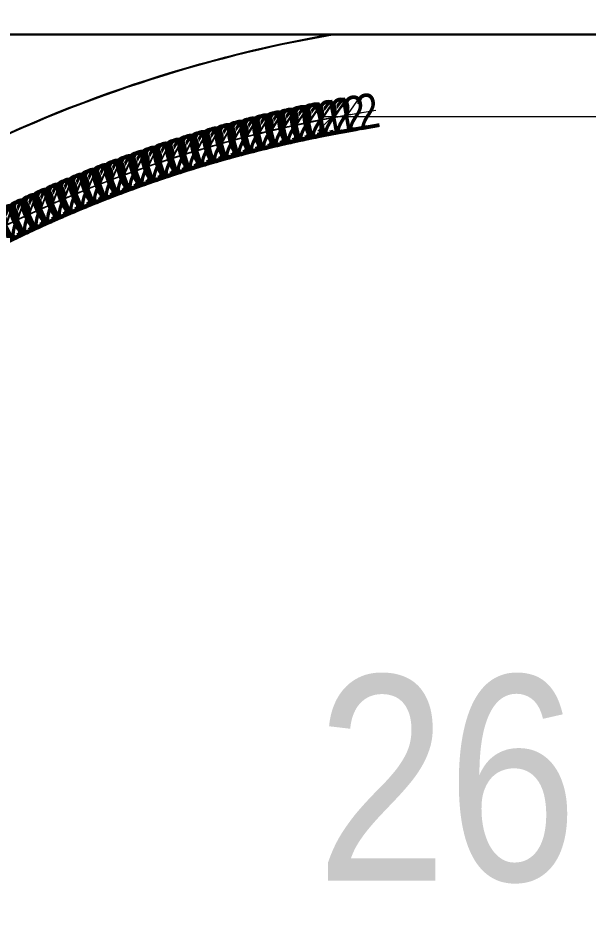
# Model space of a CAD drawing. Header units: millimetres. Extents: x 29397 to 29927, y 26123 to 26652.
# Drawn here: x 29552.04 to 29556.91, y 26369.26 to 26376.92 of the extents above; entities that cross this region are included whole.
import ezdxf
from ezdxf.enums import TextEntityAlignment as Align

# ---------------------------------------------------------------- set-up
doc = ezdxf.new("R2010")
doc.units = ezdxf.units.MM
doc.header["$LTSCALE"] = 0.3
for name, color, linetype in [('_IndivSubPlot', 180, 'Continuous'), ('_IndivSubPlot_DIMENSION', 7, 'Continuous'), ('_InternalRoad', 3, 'Continuous'), ('_Splay', 90, 'Continuous')]:
    doc.layers.add(name, color=color, linetype=linetype)
doc.layers.get('0').off()
doc.styles.add('PreDCRFont', font='ARIALN.TTF')
doc.dimstyles.new('PDCR-PLOT-INT', dxfattribs={"dimtxt": 0.3, "dimasz": 0.25, "dimexe": 0.25, "dimexo": 0.25, "dimgap": 0.25, "dimtad": 0, "dimzin": 0, "dimdsep": 46, "dimtxsty": 'PreDCRFont', "dimblk": 'OBLIQUE', "dimcen": 0.5, "dimdle": 0.1, "dimadec": 0, "dimazin": 0, "dimtfac": 1, "dimtix": 1, "dimtofl": 0, "dimtmove": 1, "dimatfit": 1, "dimfxl": 1, "dimtolj": 1, "dimtzin": 0, "dimlwd": 15, "dimarcsym": 0})

# ---------------------------------------------------------------- blocks, each defined once
blk = doc.blocks.new('_Oblique')
at = {"color": 0, "linetype": 'ByBlock', "lineweight": -2}
blk.add_line((-0.5, -0.5), (0.5, 0.5), dxfattribs=at)
blk = doc.blocks.new('*D241')
at = {"layer": '_IndivSubPlot_DIMENSION', "color": 0, "lineweight": 15, "transparency": 16777216}
for p, q in [((29554.6258, 26376.082), (29558.0375, 26376.082)), ((29562.5388, 26376.082), (29559.1271, 26376.082))]:
    blk.add_line(p, q, dxfattribs=at)
at = {"layer": '_IndivSubPlot_DIMENSION', "color": 0, "lineweight": 15, "transparency": 16777216, "xscale": 0.25, "yscale": 0.25, "zscale": 0.25}
for p, rotation in [((29554.7258, 26376.082), 179.999999999973), ((29562.4388, 26376.082), 359.999999999973)]:
    blk.add_blockref('_Oblique', p, dxfattribs=dict(at, rotation=rotation))
at = {"layer": '_IndivSubPlot_DIMENSION', "color": 0, "lineweight": 15, "transparency": 16777216, "insert": (29558.5823, 26376.082), "char_height": 0.3, "attachment_point": 5, "style": 'PreDCRFont'}
blk.add_mtext('\\A1;7.71', dxfattribs=at)
blk = doc.blocks.new('*D242')
at = {"layer": '_IndivSubPlot_DIMENSION', "color": 0, "lineweight": 15, "transparency": 16777216}
for p, q in [((29554.8495, 26376.093), (29555.0956, 26376.1372)), ((29554.7348, 26376.0725), (29554.4888, 26376.0283))]:
    blk.add_line(p, q, dxfattribs=at)
at = {"layer": '_IndivSubPlot_DIMENSION', "color": 0, "lineweight": 15, "transparency": 16777216, "xscale": 0.25, "yscale": 0.25, "zscale": 0.25}
for p, rotation in [((29554.8495, 26376.093), 190.1791328135352), ((29554.7348, 26376.0725), 10.17913281353521)]:
    blk.add_blockref('_Oblique', p, dxfattribs=dict(at, rotation=rotation))
at = {"layer": '_IndivSubPlot_DIMENSION', "color": 0, "lineweight": 15, "transparency": 16777216, "insert": (29554.7922, 26376.0827), "char_height": 0.3, "attachment_point": 5, "rotation": 10.17913, "style": 'PreDCRFont'}
blk.add_mtext('\\A1;0.12', dxfattribs=at)
blk = doc.blocks.new('*D243')
at = {"layer": '_IndivSubPlot_DIMENSION', "color": 0, "lineweight": 15, "transparency": 16777216}
for p, q in [((29554.7417, 26376.0737), (29554.9873, 26376.1204)), ((29554.6272, 26376.052), (29554.3816, 26376.0053))]:
    blk.add_line(p, q, dxfattribs=at)
at = {"layer": '_IndivSubPlot_DIMENSION', "color": 0, "lineweight": 15, "transparency": 16777216, "xscale": 0.25, "yscale": 0.25, "zscale": 0.25}
for p, rotation in [((29554.6272, 26376.052), 10.75209060945276), ((29554.7417, 26376.0737), 190.7520906094528)]:
    blk.add_blockref('_Oblique', p, dxfattribs=dict(at, rotation=rotation))
at = {"layer": '_IndivSubPlot_DIMENSION', "color": 0, "lineweight": 15, "transparency": 16777216, "insert": (29554.6845, 26376.0629), "char_height": 0.3, "attachment_point": 5, "rotation": 10.75209, "style": 'PreDCRFont'}
blk.add_mtext('\\A1;0.12', dxfattribs=at)
blk = doc.blocks.new('*D244')
at = {"layer": '_IndivSubPlot_DIMENSION', "color": 0, "lineweight": 15, "transparency": 16777216}
for p, q in [((29554.6341, 26376.0533), (29554.8792, 26376.1024)), ((29554.5199, 26376.0304), (29554.2747, 26375.9813))]:
    blk.add_line(p, q, dxfattribs=at)
at = {"layer": '_IndivSubPlot_DIMENSION', "color": 0, "lineweight": 15, "transparency": 16777216, "xscale": 0.25, "yscale": 0.25, "zscale": 0.25}
for p, rotation in [((29554.5199, 26376.0304), 11.32504840419854), ((29554.6341, 26376.0533), 191.3250484041985)]:
    blk.add_blockref('_Oblique', p, dxfattribs=dict(at, rotation=rotation))
at = {"layer": '_IndivSubPlot_DIMENSION', "color": 0, "lineweight": 15, "transparency": 16777216, "insert": (29554.577, 26376.0419), "char_height": 0.3, "attachment_point": 5, "rotation": 11.32505, "style": 'PreDCRFont'}
blk.add_mtext('\\A1;0.12', dxfattribs=at)
blk = doc.blocks.new('*D245')
at = {"layer": '_IndivSubPlot_DIMENSION', "color": 0, "lineweight": 15, "transparency": 16777216}
for p, q in [((29554.4127, 26376.0078), (29554.1681, 26375.9563)), ((29554.5267, 26376.0318), (29554.7713, 26376.0834))]:
    blk.add_line(p, q, dxfattribs=at)
at = {"layer": '_IndivSubPlot_DIMENSION', "color": 0, "lineweight": 15, "transparency": 16777216, "xscale": 0.25, "yscale": 0.25, "zscale": 0.25}
for p, rotation in [((29554.5267, 26376.0318), 191.8980062003441), ((29554.4127, 26376.0078), 11.89800620034408)]:
    blk.add_blockref('_Oblique', p, dxfattribs=dict(at, rotation=rotation))
at = {"layer": '_IndivSubPlot_DIMENSION', "color": 0, "lineweight": 15, "transparency": 16777216, "insert": (29554.4697, 26376.0198), "char_height": 0.3, "attachment_point": 5, "rotation": 11.89801, "style": 'PreDCRFont'}
blk.add_mtext('\\A1;0.12', dxfattribs=at)
blk = doc.blocks.new('*D246')
at = {"layer": '_IndivSubPlot_DIMENSION', "color": 0, "lineweight": 15, "transparency": 16777216}
for p, q in [((29554.4195, 26376.0093), (29554.6636, 26376.0633)), ((29554.3057, 26375.9841), (29554.0616, 26375.9302))]:
    blk.add_line(p, q, dxfattribs=at)
at = {"layer": '_IndivSubPlot_DIMENSION', "color": 0, "lineweight": 15, "transparency": 16777216, "xscale": 0.25, "yscale": 0.25, "zscale": 0.25}
for p, rotation in [((29554.3057, 26375.9841), 12.47096399369368), ((29554.4195, 26376.0093), 192.4709639936937)]:
    blk.add_blockref('_Oblique', p, dxfattribs=dict(at, rotation=rotation))
at = {"layer": '_IndivSubPlot_DIMENSION', "color": 0, "lineweight": 15, "transparency": 16777216, "insert": (29554.3626, 26375.9967), "char_height": 0.3, "attachment_point": 5, "rotation": 12.47096, "style": 'PreDCRFont'}
blk.add_mtext('\\A1;0.12', dxfattribs=at)
blk = doc.blocks.new('*D247')
at = {"layer": '_IndivSubPlot_DIMENSION', "color": 0, "lineweight": 15, "transparency": 16777216}
for p, q in [((29554.3126, 26375.9857), (29554.5561, 26376.0421)), ((29554.199, 26375.9594), (29553.9555, 26375.903))]:
    blk.add_line(p, q, dxfattribs=at)
at = {"layer": '_IndivSubPlot_DIMENSION', "color": 0, "lineweight": 15, "transparency": 16777216, "xscale": 0.25, "yscale": 0.25, "zscale": 0.25}
for p, rotation in [((29554.199, 26375.9594), 13.04392179051461), ((29554.3126, 26375.9857), 193.0439217905146)]:
    blk.add_blockref('_Oblique', p, dxfattribs=dict(at, rotation=rotation))
at = {"layer": '_IndivSubPlot_DIMENSION', "color": 0, "lineweight": 15, "transparency": 16777216, "insert": (29554.2558, 26375.9725), "char_height": 0.3, "attachment_point": 5, "rotation": 13.04392, "style": 'PreDCRFont'}
blk.add_mtext('\\A1;0.12', dxfattribs=at)
blk = doc.blocks.new('*D248')
at = {"layer": '_IndivSubPlot_DIMENSION', "color": 0, "lineweight": 15, "transparency": 16777216}
for p, q in [((29554.2059, 26375.961), (29554.4488, 26376.0199)), ((29554.0926, 26375.9336), (29553.8496, 26375.8747))]:
    blk.add_line(p, q, dxfattribs=at)
at = {"layer": '_IndivSubPlot_DIMENSION', "color": 0, "lineweight": 15, "transparency": 16777216, "xscale": 0.25, "yscale": 0.25, "zscale": 0.25}
for p, rotation in [((29554.0926, 26375.9336), 13.61687958429025), ((29554.2059, 26375.961), 193.6168795842902)]:
    blk.add_blockref('_Oblique', p, dxfattribs=dict(at, rotation=rotation))
at = {"layer": '_IndivSubPlot_DIMENSION', "color": 0, "lineweight": 15, "transparency": 16777216, "insert": (29554.1492, 26375.9473), "char_height": 0.3, "attachment_point": 5, "rotation": 13.61688, "style": 'PreDCRFont'}
blk.add_mtext('\\A1;0.12', dxfattribs=at)
blk = doc.blocks.new('*D249')
at = {"layer": '_IndivSubPlot_DIMENSION', "color": 0, "lineweight": 15, "transparency": 16777216}
for p, q in [((29554.0994, 26375.9352), (29554.3418, 26375.9965)), ((29553.9864, 26375.9067), (29553.744, 26375.8454))]:
    blk.add_line(p, q, dxfattribs=at)
at = {"layer": '_IndivSubPlot_DIMENSION', "color": 0, "lineweight": 15, "transparency": 16777216, "xscale": 0.25, "yscale": 0.25, "zscale": 0.25}
for p, rotation in [((29554.0994, 26375.9352), 194.1898373790713), ((29553.9864, 26375.9067), 14.18983737907126)]:
    blk.add_blockref('_Oblique', p, dxfattribs=dict(at, rotation=rotation))
at = {"layer": '_IndivSubPlot_DIMENSION', "color": 0, "lineweight": 15, "transparency": 16777216, "insert": (29554.0429, 26375.921), "char_height": 0.3, "attachment_point": 5, "rotation": 14.18984, "style": 'PreDCRFont'}
blk.add_mtext('\\A1;0.12', dxfattribs=at)
blk = doc.blocks.new('*D250')
at = {"layer": '_IndivSubPlot_DIMENSION', "color": 0, "lineweight": 15, "transparency": 16777216}
for p, q in [((29553.9932, 26375.9084), (29554.2349, 26375.9721)), ((29553.8805, 26375.8787), (29553.6388, 26375.815))]:
    blk.add_line(p, q, dxfattribs=at)
at = {"layer": '_IndivSubPlot_DIMENSION', "color": 0, "lineweight": 15, "transparency": 16777216, "xscale": 0.25, "yscale": 0.25, "zscale": 0.25}
for p, rotation in [((29553.8805, 26375.8787), 14.76279517652392), ((29553.9932, 26375.9084), 194.7627951765239)]:
    blk.add_blockref('_Oblique', p, dxfattribs=dict(at, rotation=rotation))
at = {"layer": '_IndivSubPlot_DIMENSION', "color": 0, "lineweight": 15, "transparency": 16777216, "insert": (29553.9369, 26375.8936), "char_height": 0.3, "attachment_point": 5, "rotation": 14.7628, "style": 'PreDCRFont'}
blk.add_mtext('\\A1;0.12', dxfattribs=at)
blk = doc.blocks.new('*D251')
at = {"layer": '_IndivSubPlot_DIMENSION', "color": 0, "lineweight": 15, "transparency": 16777216}
for p, q in [((29553.8873, 26375.8806), (29554.1284, 26375.9467)), ((29553.7749, 26375.8497), (29553.5338, 26375.7836))]:
    blk.add_line(p, q, dxfattribs=at)
at = {"layer": '_IndivSubPlot_DIMENSION', "color": 0, "lineweight": 15, "transparency": 16777216, "xscale": 0.25, "yscale": 0.25, "zscale": 0.25}
for p, rotation in [((29553.8873, 26375.8806), 195.3357529690058), ((29553.7749, 26375.8497), 15.33575296900582)]:
    blk.add_blockref('_Oblique', p, dxfattribs=dict(at, rotation=rotation))
at = {"layer": '_IndivSubPlot_DIMENSION', "color": 0, "lineweight": 15, "transparency": 16777216, "insert": (29553.8311, 26375.8651), "char_height": 0.3, "attachment_point": 5, "rotation": 15.33575, "style": 'PreDCRFont'}
blk.add_mtext('\\A1;0.12', dxfattribs=at)
blk = doc.blocks.new('*D252')
at = {"layer": '_IndivSubPlot_DIMENSION', "color": 0, "lineweight": 15, "transparency": 16777216}
for p, q in [((29553.7816, 26375.8516), (29554.0221, 26375.9201)), ((29553.6696, 26375.8197), (29553.4291, 26375.7511))]:
    blk.add_line(p, q, dxfattribs=at)
at = {"layer": '_IndivSubPlot_DIMENSION', "color": 0, "lineweight": 15, "transparency": 16777216, "xscale": 0.25, "yscale": 0.25, "zscale": 0.25}
for p, rotation in [((29553.6696, 26375.8197), 15.90871076620984), ((29553.7816, 26375.8516), 195.9087107662099)]:
    blk.add_blockref('_Oblique', p, dxfattribs=dict(at, rotation=rotation))
at = {"layer": '_IndivSubPlot_DIMENSION', "color": 0, "lineweight": 15, "transparency": 16777216, "insert": (29553.7256, 26375.8356), "char_height": 0.3, "attachment_point": 5, "rotation": 15.90871, "style": 'PreDCRFont'}
blk.add_mtext('\\A1;0.12', dxfattribs=at)
blk = doc.blocks.new('*D253')
at = {"layer": '_IndivSubPlot_DIMENSION', "color": 0, "lineweight": 15, "transparency": 16777216}
for p, q in [((29553.6763, 26375.8216), (29553.916, 26375.8926)), ((29553.5645, 26375.7886), (29553.3248, 26375.7176))]:
    blk.add_line(p, q, dxfattribs=at)
at = {"layer": '_IndivSubPlot_DIMENSION', "color": 0, "lineweight": 15, "transparency": 16777216, "xscale": 0.25, "yscale": 0.25, "zscale": 0.25}
for p, rotation in [((29553.5645, 26375.7886), 16.4816685602327), ((29553.6763, 26375.8216), 196.4816685602327)]:
    blk.add_blockref('_Oblique', p, dxfattribs=dict(at, rotation=rotation))
at = {"layer": '_IndivSubPlot_DIMENSION', "color": 0, "lineweight": 15, "transparency": 16777216, "insert": (29553.6204, 26375.8051), "char_height": 0.3, "attachment_point": 5, "rotation": 16.48167, "style": 'PreDCRFont'}
blk.add_mtext('\\A1;0.12', dxfattribs=at)
blk = doc.blocks.new('*D254')
at = {"layer": '_IndivSubPlot_DIMENSION', "color": 0, "lineweight": 15, "transparency": 16777216}
for p, q in [((29553.5712, 26375.7906), (29553.8103, 26375.8639)), ((29553.4598, 26375.7564), (29553.2208, 26375.6831))]:
    blk.add_line(p, q, dxfattribs=at)
at = {"layer": '_IndivSubPlot_DIMENSION', "color": 0, "lineweight": 15, "transparency": 16777216, "xscale": 0.25, "yscale": 0.25, "zscale": 0.25}
for p, rotation in [((29553.5712, 26375.7906), 197.0546263561889), ((29553.4598, 26375.7564), 17.05462635618892)]:
    blk.add_blockref('_Oblique', p, dxfattribs=dict(at, rotation=rotation))
at = {"layer": '_IndivSubPlot_DIMENSION', "color": 0, "lineweight": 15, "transparency": 16777216, "insert": (29553.5155, 26375.7735), "char_height": 0.3, "attachment_point": 5, "rotation": 17.05463, "style": 'PreDCRFont'}
blk.add_mtext('\\A1;0.12', dxfattribs=at)
blk = doc.blocks.new('*D255')
at = {"layer": '_IndivSubPlot_DIMENSION', "color": 0, "lineweight": 15, "transparency": 16777216}
for p, q in [((29553.4665, 26375.7585), (29553.7048, 26375.8342)), ((29553.3555, 26375.7232), (29553.1172, 26375.6475))]:
    blk.add_line(p, q, dxfattribs=at)
at = {"layer": '_IndivSubPlot_DIMENSION', "color": 0, "lineweight": 15, "transparency": 16777216, "xscale": 0.25, "yscale": 0.25, "zscale": 0.25}
for p, rotation in [((29553.3555, 26375.7232), 17.6275841495003), ((29553.4665, 26375.7585), 197.6275841495003)]:
    blk.add_blockref('_Oblique', p, dxfattribs=dict(at, rotation=rotation))
at = {"layer": '_IndivSubPlot_DIMENSION', "color": 0, "lineweight": 15, "transparency": 16777216, "insert": (29553.411, 26375.7409), "char_height": 0.3, "attachment_point": 5, "rotation": 17.62758, "style": 'PreDCRFont'}
blk.add_mtext('\\A1;0.12', dxfattribs=at)
blk = doc.blocks.new('*D256')
at = {"layer": '_IndivSubPlot_DIMENSION', "color": 0, "lineweight": 15, "transparency": 16777216}
for p, q in [((29553.3621, 26375.7254), (29553.5996, 26375.8034)), ((29553.2514, 26375.689), (29553.0139, 26375.6109))]:
    blk.add_line(p, q, dxfattribs=at)
at = {"layer": '_IndivSubPlot_DIMENSION', "color": 0, "lineweight": 15, "transparency": 16777216, "xscale": 0.25, "yscale": 0.25, "zscale": 0.25}
for p, rotation in [((29553.3621, 26375.7254), 198.2005419462852), ((29553.2514, 26375.689), 18.20054194628521)]:
    blk.add_blockref('_Oblique', p, dxfattribs=dict(at, rotation=rotation))
at = {"layer": '_IndivSubPlot_DIMENSION', "color": 0, "lineweight": 15, "transparency": 16777216, "insert": (29553.3068, 26375.7072), "char_height": 0.3, "attachment_point": 5, "rotation": 18.20054, "style": 'PreDCRFont'}
blk.add_mtext('\\A1;0.12', dxfattribs=at)
blk = doc.blocks.new('*D257')
at = {"layer": '_IndivSubPlot_DIMENSION', "color": 0, "lineweight": 15, "transparency": 16777216}
for p, q in [((29553.2581, 26375.6912), (29553.4948, 26375.7716)), ((29553.1477, 26375.6537), (29552.911, 26375.5732))]:
    blk.add_line(p, q, dxfattribs=at)
at = {"layer": '_IndivSubPlot_DIMENSION', "color": 0, "lineweight": 15, "transparency": 16777216, "xscale": 0.25, "yscale": 0.25, "zscale": 0.25}
for p, rotation in [((29553.1477, 26375.6537), 18.77349974106458), ((29553.2581, 26375.6912), 198.7734997410646)]:
    blk.add_blockref('_Oblique', p, dxfattribs=dict(at, rotation=rotation))
at = {"layer": '_IndivSubPlot_DIMENSION', "color": 0, "lineweight": 15, "transparency": 16777216, "insert": (29553.2029, 26375.6724), "char_height": 0.3, "attachment_point": 5, "rotation": 18.7735, "style": 'PreDCRFont'}
blk.add_mtext('\\A1;0.12', dxfattribs=at)
blk = doc.blocks.new('*D258')
at = {"layer": '_IndivSubPlot_DIMENSION', "color": 0, "lineweight": 15, "transparency": 16777216}
for p, q in [((29553.1543, 26375.656), (29553.3902, 26375.7388)), ((29553.0444, 26375.6174), (29552.8085, 26375.5345))]:
    blk.add_line(p, q, dxfattribs=at)
at = {"layer": '_IndivSubPlot_DIMENSION', "color": 0, "lineweight": 15, "transparency": 16777216, "xscale": 0.25, "yscale": 0.25, "zscale": 0.25}
for p, rotation in [((29553.1543, 26375.656), 199.3464575357729), ((29553.0444, 26375.6174), 19.34645753577281)]:
    blk.add_blockref('_Oblique', p, dxfattribs=dict(at, rotation=rotation))
at = {"layer": '_IndivSubPlot_DIMENSION', "color": 0, "lineweight": 15, "transparency": 16777216, "insert": (29553.0994, 26375.6367), "char_height": 0.3, "attachment_point": 5, "rotation": 19.34646, "style": 'PreDCRFont'}
blk.add_mtext('\\A1;0.12', dxfattribs=at)
blk = doc.blocks.new('*D259')
at = {"layer": '_IndivSubPlot_DIMENSION', "color": 0, "lineweight": 15, "transparency": 16777216}
for p, q in [((29553.051, 26375.6197), (29553.286, 26375.7049)), ((29552.9414, 26375.58), (29552.7064, 26375.4948))]:
    blk.add_line(p, q, dxfattribs=at)
at = {"layer": '_IndivSubPlot_DIMENSION', "color": 0, "lineweight": 15, "transparency": 16777216, "xscale": 0.25, "yscale": 0.25, "zscale": 0.25}
for p, rotation in [((29553.051, 26375.6197), 199.9194153312612), ((29552.9414, 26375.58), 19.91941533126117)]:
    blk.add_blockref('_Oblique', p, dxfattribs=dict(at, rotation=rotation))
at = {"layer": '_IndivSubPlot_DIMENSION', "color": 0, "lineweight": 15, "transparency": 16777216, "insert": (29552.9962, 26375.5999), "char_height": 0.3, "attachment_point": 5, "rotation": 19.91942, "style": 'PreDCRFont'}
blk.add_mtext('\\A1;0.12', dxfattribs=at)
blk = doc.blocks.new('*D260')
at = {"layer": '_IndivSubPlot_DIMENSION', "color": 0, "lineweight": 15, "transparency": 16777216}
for p, q in [((29552.948, 26375.5824), (29553.1822, 26375.6699)), ((29552.8388, 26375.5416), (29552.6047, 26375.4541))]:
    blk.add_line(p, q, dxfattribs=at)
at = {"layer": '_IndivSubPlot_DIMENSION', "color": 0, "lineweight": 15, "transparency": 16777216, "xscale": 0.25, "yscale": 0.25, "zscale": 0.25}
for p, rotation in [((29552.8388, 26375.5416), 20.49237312645213), ((29552.948, 26375.5824), 200.4923731264521)]:
    blk.add_blockref('_Oblique', p, dxfattribs=dict(at, rotation=rotation))
at = {"layer": '_IndivSubPlot_DIMENSION', "color": 0, "lineweight": 15, "transparency": 16777216, "insert": (29552.8934, 26375.562), "char_height": 0.3, "attachment_point": 5, "rotation": 20.49237, "style": 'PreDCRFont'}
blk.add_mtext('\\A1;0.12', dxfattribs=at)
blk = doc.blocks.new('*D261')
at = {"layer": '_IndivSubPlot_DIMENSION', "color": 0, "lineweight": 15, "transparency": 16777216}
for p, q in [((29552.8454, 26375.5441), (29553.0787, 26375.634)), ((29552.7366, 26375.5022), (29552.5033, 26375.4124))]:
    blk.add_line(p, q, dxfattribs=at)
at = {"layer": '_IndivSubPlot_DIMENSION', "color": 0, "lineweight": 15, "transparency": 16777216, "xscale": 0.25, "yscale": 0.25, "zscale": 0.25}
for p, rotation in [((29552.8454, 26375.5441), 201.0653309221503), ((29552.7366, 26375.5022), 21.06533092215035)]:
    blk.add_blockref('_Oblique', p, dxfattribs=dict(at, rotation=rotation))
at = {"layer": '_IndivSubPlot_DIMENSION', "color": 0, "lineweight": 15, "transparency": 16777216, "insert": (29552.791, 26375.5232), "char_height": 0.3, "attachment_point": 5, "rotation": 21.06533, "style": 'PreDCRFont'}
blk.add_mtext('\\A1;0.12', dxfattribs=at)
blk = doc.blocks.new('*D262')
at = {"layer": '_IndivSubPlot_DIMENSION', "color": 0, "lineweight": 15, "transparency": 16777216}
for p, q in [((29552.7432, 26375.5048), (29552.9755, 26375.597)), ((29552.6348, 26375.4618), (29552.4025, 26375.3696))]:
    blk.add_line(p, q, dxfattribs=at)
at = {"layer": '_IndivSubPlot_DIMENSION', "color": 0, "lineweight": 15, "transparency": 16777216, "xscale": 0.25, "yscale": 0.25, "zscale": 0.25}
for p, rotation in [((29552.6348, 26375.4618), 21.63828871692311), ((29552.7432, 26375.5048), 201.6382887169231)]:
    blk.add_blockref('_Oblique', p, dxfattribs=dict(at, rotation=rotation))
at = {"layer": '_IndivSubPlot_DIMENSION', "color": 0, "lineweight": 15, "transparency": 16777216, "insert": (29552.689, 26375.4833), "char_height": 0.3, "attachment_point": 5, "rotation": 21.63829, "style": 'PreDCRFont'}
blk.add_mtext('\\A1;0.12', dxfattribs=at)
blk = doc.blocks.new('*D263')
at = {"layer": '_IndivSubPlot_DIMENSION', "color": 0, "lineweight": 15, "transparency": 16777216}
for p, q in [((29552.6413, 26375.4644), (29552.8728, 26375.5589)), ((29552.5334, 26375.4204), (29552.302, 26375.3259))]:
    blk.add_line(p, q, dxfattribs=at)
at = {"layer": '_IndivSubPlot_DIMENSION', "color": 0, "lineweight": 15, "transparency": 16777216, "xscale": 0.25, "yscale": 0.25, "zscale": 0.25}
for p, rotation in [((29552.6413, 26375.4644), 202.2112465109222), ((29552.5334, 26375.4204), 22.21124651092215)]:
    blk.add_blockref('_Oblique', p, dxfattribs=dict(at, rotation=rotation))
at = {"layer": '_IndivSubPlot_DIMENSION', "color": 0, "lineweight": 15, "transparency": 16777216, "insert": (29552.5874, 26375.4424), "char_height": 0.3, "attachment_point": 5, "rotation": 22.21125, "style": 'PreDCRFont'}
blk.add_mtext('\\A1;0.12', dxfattribs=at)
blk = doc.blocks.new('*D264')
at = {"layer": '_IndivSubPlot_DIMENSION', "color": 0, "lineweight": 15, "transparency": 16777216}
for p, q in [((29552.5399, 26375.423), (29552.7704, 26375.5199)), ((29552.4325, 26375.3779), (29552.202, 26375.2811))]:
    blk.add_line(p, q, dxfattribs=at)
at = {"layer": '_IndivSubPlot_DIMENSION', "color": 0, "lineweight": 15, "transparency": 16777216, "xscale": 0.25, "yscale": 0.25, "zscale": 0.25}
for p, rotation in [((29552.5399, 26375.423), 202.7842043072628), ((29552.4325, 26375.3779), 22.78420430726279)]:
    blk.add_blockref('_Oblique', p, dxfattribs=dict(at, rotation=rotation))
at = {"layer": '_IndivSubPlot_DIMENSION', "color": 0, "lineweight": 15, "transparency": 16777216, "insert": (29552.4862, 26375.4005), "char_height": 0.3, "attachment_point": 5, "rotation": 22.7842, "style": 'PreDCRFont'}
blk.add_mtext('\\A1;0.12', dxfattribs=at)
blk = doc.blocks.new('*D265')
at = {"layer": '_IndivSubPlot_DIMENSION', "color": 0, "lineweight": 15, "transparency": 16777216}
for p, q in [((29552.4389, 26375.3807), (29552.6684, 26375.4798)), ((29552.3319, 26375.3345), (29552.1024, 26375.2353))]:
    blk.add_line(p, q, dxfattribs=at)
at = {"layer": '_IndivSubPlot_DIMENSION', "color": 0, "lineweight": 15, "transparency": 16777216, "xscale": 0.25, "yscale": 0.25, "zscale": 0.25}
for p, rotation in [((29552.3319, 26375.3345), 23.35716210176767), ((29552.4389, 26375.3807), 203.3571621017677)]:
    blk.add_blockref('_Oblique', p, dxfattribs=dict(at, rotation=rotation))
at = {"layer": '_IndivSubPlot_DIMENSION', "color": 0, "lineweight": 15, "transparency": 16777216, "insert": (29552.3854, 26375.3576), "char_height": 0.3, "attachment_point": 5, "rotation": 23.35716, "style": 'PreDCRFont'}
blk.add_mtext('\\A1;0.12', dxfattribs=at)
blk = doc.blocks.new('*D266')
at = {"layer": '_IndivSubPlot_DIMENSION', "color": 0, "lineweight": 15, "transparency": 16777216}
for p, q in [((29552.3383, 26375.3373), (29552.5669, 26375.4387)), ((29552.2318, 26375.29), (29552.0033, 26375.1886))]:
    blk.add_line(p, q, dxfattribs=at)
at = {"layer": '_IndivSubPlot_DIMENSION', "color": 0, "lineweight": 15, "transparency": 16777216, "xscale": 0.25, "yscale": 0.25, "zscale": 0.25}
for p, rotation in [((29552.3383, 26375.3373), 203.9301198977158), ((29552.2318, 26375.29), 23.93011989771581)]:
    blk.add_blockref('_Oblique', p, dxfattribs=dict(at, rotation=rotation))
at = {"layer": '_IndivSubPlot_DIMENSION', "color": 0, "lineweight": 15, "transparency": 16777216, "insert": (29552.2851, 26375.3136), "char_height": 0.3, "attachment_point": 5, "rotation": 23.93012, "style": 'PreDCRFont'}
blk.add_mtext('\\A1;0.12', dxfattribs=at)
blk = doc.blocks.new('*D267')
at = {"layer": '_IndivSubPlot_DIMENSION', "color": 0, "lineweight": 15, "transparency": 16777216}
for p, q in [((29552.2382, 26375.2929), (29552.4657, 26375.3966)), ((29552.1322, 26375.2445), (29551.9047, 26375.1409))]:
    blk.add_line(p, q, dxfattribs=at)
at = {"layer": '_IndivSubPlot_DIMENSION', "color": 0, "lineweight": 15, "transparency": 16777216, "xscale": 0.25, "yscale": 0.25, "zscale": 0.25}
for p, rotation in [((29552.1322, 26375.2445), 24.5030776926248), ((29552.2382, 26375.2929), 204.5030776926248)]:
    blk.add_blockref('_Oblique', p, dxfattribs=dict(at, rotation=rotation))
at = {"layer": '_IndivSubPlot_DIMENSION', "color": 0, "lineweight": 15, "transparency": 16777216, "insert": (29552.1852, 26375.2687), "char_height": 0.3, "attachment_point": 5, "rotation": 24.50308, "style": 'PreDCRFont'}
blk.add_mtext('\\A1;0.12', dxfattribs=at)
blk = doc.blocks.new('*D268')
at = {"layer": '_IndivSubPlot_DIMENSION', "color": 0, "lineweight": 15, "transparency": 16777216}
for p, q in [((29552.1385, 26375.2475), (29552.365, 26375.3534)), ((29552.033, 26375.1981), (29551.8066, 26375.0921))]:
    blk.add_line(p, q, dxfattribs=at)
at = {"layer": '_IndivSubPlot_DIMENSION', "color": 0, "lineweight": 15, "transparency": 16777216, "xscale": 0.25, "yscale": 0.25, "zscale": 0.25}
for p, rotation in [((29552.1385, 26375.2475), 205.0760354871253), ((29552.033, 26375.1981), 25.07603548712535)]:
    blk.add_blockref('_Oblique', p, dxfattribs=dict(at, rotation=rotation))
at = {"layer": '_IndivSubPlot_DIMENSION', "color": 0, "lineweight": 15, "transparency": 16777216, "insert": (29552.0858, 26375.2228), "char_height": 0.3, "attachment_point": 5, "rotation": 25.07604, "style": 'PreDCRFont'}
blk.add_mtext('\\A1;0.12', dxfattribs=at)
blk = doc.blocks.new('*D269')
at = {"layer": '_IndivSubPlot_DIMENSION', "color": 0, "lineweight": 15, "transparency": 16777216}
for p, q in [((29552.0393, 26375.2011), (29552.2647, 26375.3093)), ((29551.9343, 26375.1506), (29551.7089, 26375.0424))]:
    blk.add_line(p, q, dxfattribs=at)
at = {"layer": '_IndivSubPlot_DIMENSION', "color": 0, "lineweight": 15, "transparency": 16777216, "xscale": 0.25, "yscale": 0.25, "zscale": 0.25}
for p, rotation in [((29551.9343, 26375.1506), 25.64899328284784), ((29552.0393, 26375.2011), 205.6489932828479)]:
    blk.add_blockref('_Oblique', p, dxfattribs=dict(at, rotation=rotation))
at = {"layer": '_IndivSubPlot_DIMENSION', "color": 0, "lineweight": 15, "transparency": 16777216, "insert": (29551.9868, 26375.1759), "char_height": 0.3, "attachment_point": 5, "rotation": 25.64899, "style": 'PreDCRFont'}
blk.add_mtext('\\A1;0.12', dxfattribs=at)
blk = doc.blocks.new('*D270')
at = {"layer": '_IndivSubPlot_DIMENSION', "color": 0, "lineweight": 15, "transparency": 16777216}
for p, q in [((29551.9406, 26375.1537), (29552.1648, 26375.2642)), ((29551.836, 26375.1022), (29551.6117, 26374.9918))]:
    blk.add_line(p, q, dxfattribs=at)
at = {"layer": '_IndivSubPlot_DIMENSION', "color": 0, "lineweight": 15, "transparency": 16777216, "xscale": 0.25, "yscale": 0.25, "zscale": 0.25}
for p, rotation in [((29551.9406, 26375.1537), 206.2219510765115), ((29551.836, 26375.1022), 26.22195107651153)]:
    blk.add_blockref('_Oblique', p, dxfattribs=dict(at, rotation=rotation))
at = {"layer": '_IndivSubPlot_DIMENSION', "color": 0, "lineweight": 15, "transparency": 16777216, "insert": (29551.8883, 26375.128), "char_height": 0.3, "attachment_point": 5, "rotation": 26.22195, "style": 'PreDCRFont'}
blk.add_mtext('\\A1;0.12', dxfattribs=at)
blk = doc.blocks.new('*D271')
at = {"layer": '_IndivSubPlot_DIMENSION', "color": 0, "lineweight": 15, "transparency": 16777216}
for p, q in [((29551.8423, 26375.1053), (29552.0654, 26375.218)), ((29551.7383, 26375.0528), (29551.5151, 26374.9401))]:
    blk.add_line(p, q, dxfattribs=at)
at = {"layer": '_IndivSubPlot_DIMENSION', "color": 0, "lineweight": 15, "transparency": 16777216, "xscale": 0.25, "yscale": 0.25, "zscale": 0.25}
for p, rotation in [((29551.8423, 26375.1053), 206.7949088722845), ((29551.7383, 26375.0528), 26.79490887228446)]:
    blk.add_blockref('_Oblique', p, dxfattribs=dict(at, rotation=rotation))
at = {"layer": '_IndivSubPlot_DIMENSION', "color": 0, "lineweight": 15, "transparency": 16777216, "insert": (29551.7903, 26375.0791), "char_height": 0.3, "attachment_point": 5, "rotation": 26.79491, "style": 'PreDCRFont'}
blk.add_mtext('\\A1;0.12', dxfattribs=at)
blk = doc.blocks.new('*D272')
at = {"layer": '_IndivSubPlot_DIMENSION', "color": 0, "lineweight": 15, "transparency": 16777216}
for p, q in [((29551.7445, 26375.056), (29551.9665, 26375.1709)), ((29551.641, 26375.0024), (29551.419, 26374.8875))]:
    blk.add_line(p, q, dxfattribs=at)
at = {"layer": '_IndivSubPlot_DIMENSION', "color": 0, "lineweight": 15, "transparency": 16777216, "xscale": 0.25, "yscale": 0.25, "zscale": 0.25}
for p, rotation in [((29551.641, 26375.0024), 27.36786666823152), ((29551.7445, 26375.056), 207.3678666682315)]:
    blk.add_blockref('_Oblique', p, dxfattribs=dict(at, rotation=rotation))
at = {"layer": '_IndivSubPlot_DIMENSION', "color": 0, "lineweight": 15, "transparency": 16777216, "insert": (29551.6928, 26375.0292), "char_height": 0.3, "attachment_point": 5, "rotation": 27.36787, "style": 'PreDCRFont'}
blk.add_mtext('\\A1;0.12', dxfattribs=at)

msp = doc.modelspace()

# ---------------------------------------------------------------- linework, layer by layer
at = {"layer": '_IndivSubPlot'}
msp.add_lwpolyline([(29562.4388, 26376.782), (29554.7258, 26376.782), (29554.6111, 26376.7614), (29554.4967, 26376.7397), (29554.3824, 26376.7168), (29554.2684, 26376.6928), (29554.1546, 26376.6676), (29554.0411, 26376.6413), (29553.9278, 26376.6139), (29553.8148, 26376.5853), (29553.7021, 26376.5556), (29553.5898, 26376.5248), (29553.4777, 26376.4929), (29553.3659, 26376.4598), (29553.2545, 26376.4256), (29553.1435, 26376.3903), (29553.0328, 26376.3539), (29552.9224, 26376.3164), (29552.8125, 26376.2778), (29552.7029, 26376.2381), (29552.5938, 26376.1973), (29552.485, 26376.1554), (29552.3767, 26376.1125), (29552.2688, 26376.0684), (29552.1614, 26376.0233), (29552.0544, 26375.9771), (29551.9479, 26375.9298)], dxfattribs=at)
at = {"layer": '_InternalRoad'}
msp.add_lwpolyline([(29579.1901, 26382.0096), (29579.1512, 26394.5679), (29560.6099, 26388.782), (29544.6462, 26388.782), (29449.6389, 26368.351), (29450.0524, 26356.1656), (29545.9219, 26376.782), (29562.4388, 26376.782)], close=True, dxfattribs=at)
at = {"layer": '_Splay'}
msp.add_lwpolyline([(29554.7258, 26376.782), (29548.7258, 26376.782), (29548.7349, 26373.782, -0.146838)], format="xyb", close=True, dxfattribs=at)

# ---------------------------------------------------------------- texts
at = {"layer": '_IndivSubPlot', "lineweight": 30, "style": 'PreDCRFont'}
msp.add_text('26', height=1.75, dxfattribs=at).set_placement((29555.7037, 26370.4376), align=Align.MIDDLE_CENTER)

# ---------------------------------------------------------------- dimensions: what is measured, and where the dimension line sits
at = {"layer": '_IndivSubPlot_DIMENSION', "lineweight": 15}
for p1, p2, text, picture, middle in [((29554.7417, 26376.0737), (29554.6272, 26376.052), '0.12', '*D243', (29554.6845, 26376.0629)), ((29554.8495, 26376.093), (29554.7348, 26376.0725), '0.12', '*D242', (29554.7922, 26376.0827)), ((29554.3126, 26375.9857), (29554.199, 26375.9594), '0.12', '*D247', (29554.2558, 26375.9725)), ((29554.4195, 26376.0093), (29554.3057, 26375.9841), '0.12', '*D246', (29554.3626, 26375.9967)), ((29554.5267, 26376.0318), (29554.4127, 26376.0078), '0.12', '*D245', (29554.4697, 26376.0198)), ((29554.6341, 26376.0533), (29554.5199, 26376.0304), '0.12', '*D244', (29554.577, 26376.0419)), ((29562.4388, 26376.082), (29554.7258, 26376.082), '7.71', '*D241', (29558.5823, 26376.082)), ((29553.8873, 26375.8806), (29553.7749, 26375.8497), '0.12', '*D251', (29553.8311, 26375.8651)), ((29553.9932, 26375.9084), (29553.8805, 26375.8787), '0.12', '*D250', (29553.9369, 26375.8936)), ((29554.0994, 26375.9352), (29553.9864, 26375.9067), '0.12', '*D249', (29554.0429, 26375.921)), ((29554.2059, 26375.961), (29554.0926, 26375.9336), '0.12', '*D248', (29554.1492, 26375.9473)), ((29553.6763, 26375.8216), (29553.5645, 26375.7886), '0.12', '*D253', (29553.6204, 26375.8051)), ((29553.7816, 26375.8516), (29553.6696, 26375.8197), '0.12', '*D252', (29553.7256, 26375.8356)), ((29553.3621, 26375.7254), (29553.2514, 26375.689), '0.12', '*D256', (29553.3068, 26375.7072)), ((29553.4665, 26375.7585), (29553.3555, 26375.7232), '0.12', '*D255', (29553.411, 26375.7409)), ((29553.5712, 26375.7906), (29553.4598, 26375.7564), '0.12', '*D254', (29553.5155, 26375.7735)), ((29553.1543, 26375.656), (29553.0444, 26375.6174), '0.12', '*D258', (29553.0994, 26375.6367)), ((29553.2581, 26375.6912), (29553.1477, 26375.6537), '0.12', '*D257', (29553.2029, 26375.6724)), ((29552.948, 26375.5824), (29552.8388, 26375.5416), '0.12', '*D260', (29552.8934, 26375.562)), ((29553.051, 26375.6197), (29552.9414, 26375.58), '0.12', '*D259', (29552.9962, 26375.5999)), ((29552.7432, 26375.5048), (29552.6348, 26375.4618), '0.12', '*D262', (29552.689, 26375.4833)), ((29552.8454, 26375.5441), (29552.7366, 26375.5022), '0.12', '*D261', (29552.791, 26375.5232)), ((29552.5399, 26375.423), (29552.4325, 26375.3779), '0.12', '*D264', (29552.4862, 26375.4005)), ((29552.6413, 26375.4644), (29552.5334, 26375.4204), '0.12', '*D263', (29552.5874, 26375.4424)), ((29552.3383, 26375.3373), (29552.2318, 26375.29), '0.12', '*D266', (29552.2851, 26375.3136)), ((29552.4389, 26375.3807), (29552.3319, 26375.3345), '0.12', '*D265', (29552.3854, 26375.3576)), ((29552.1385, 26375.2475), (29552.033, 26375.1981), '0.12', '*D268', (29552.0858, 26375.2228)), ((29552.2382, 26375.2929), (29552.1322, 26375.2445), '0.12', '*D267', (29552.1852, 26375.2687)), ((29551.9406, 26375.1537), (29551.836, 26375.1022), '0.12', '*D270', (29551.8883, 26375.128)), ((29552.0393, 26375.2011), (29551.9343, 26375.1506), '0.12', '*D269', (29551.9868, 26375.1759)), ((29551.8423, 26375.1053), (29551.7383, 26375.0528), '0.12', '*D271', (29551.7903, 26375.0791)), ((29551.7445, 26375.056), (29551.641, 26375.0024), '0.12', '*D272', (29551.6928, 26375.0292))]:
    dim = msp.add_aligned_dim(p1=p1, p2=p2, distance=0, text=text, dimstyle='PDCR-PLOT-INT', dxfattribs=at)
    dim.commit()
    dim.dimension.update_dxf_attribs({"geometry": picture, "text_midpoint": middle})

doc.saveas('drawing.dxf')
